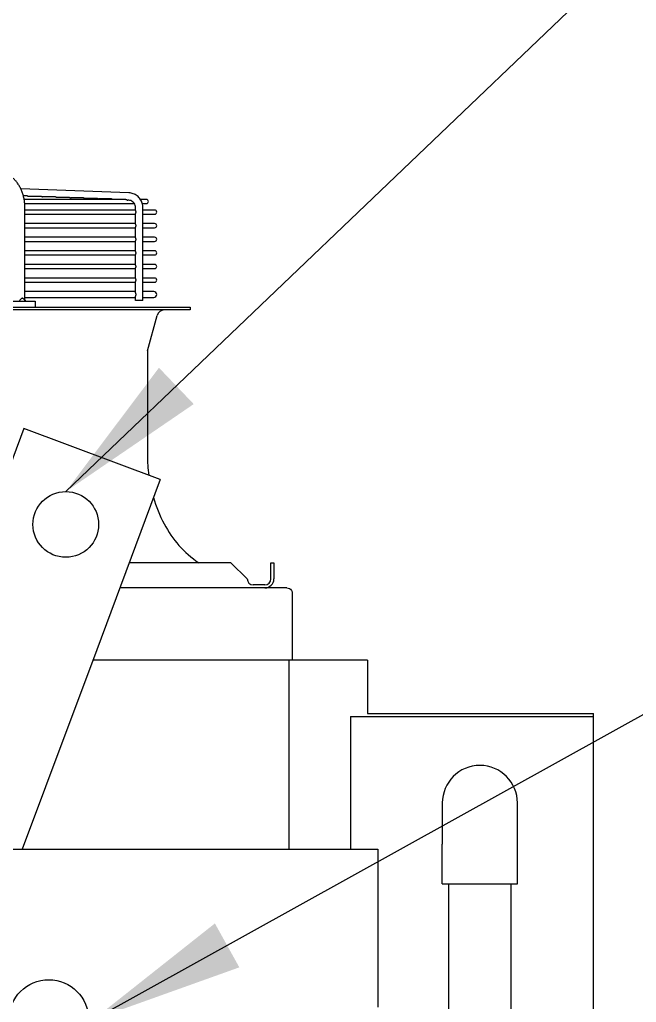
# Model space of a CAD drawing. Header units: millimetres. Extents: x 16200 to 32328, y 18593 to 29476.
# Drawn here: x 16336.46 to 16352.88, y 18965.62 to 18991.79 of the extents above; entities that cross this region are included whole.
import ezdxf

# ---------------------------------------------------------------- set-up
doc = ezdxf.new("R2010")
doc.units = ezdxf.units.MM
doc.header["$LTSCALE"] = 5
for name, color, linetype in [('COILCONN-CO2-CONTROL-COPPER', 7, 'Continuous'), ('CONDENSER-CO2-CONTROL', 7, 'Continuous'), ('RECIRCULATION-CONTROL', 3, 'Continuous'), ('UNIT', 6, 'Continuous'), ('WS-NO-CONTROL', 3, 'Continuous')]:
    doc.layers.add(name, color=color, linetype=linetype)
doc.styles.add('SUBMITTAL', font='romans.shx', dxfattribs={"width": 0.75})
doc.dimstyles.new('SUBMITTAL', dxfattribs={"dimtxt": 0.09375, "dimasz": 0.09375, "dimexe": 0.03125, "dimexo": 0.0625, "dimgap": 0.0625, "dimtad": 0, "dimdec": 4, "dimzin": 4, "dimdsep": 46, "dimlunit": 4, "dimtxsty": 'SUBMITTAL', "dimcen": 0.09375, "dimclre": 6, "dimadec": 0, "dimazin": 0, "dimtfac": 1, "dimtdec": 0, "dimtofl": 0, "dimtmove": 0, "dimatfit": 3, "dimfxl": 0, "dimfrac": 2, "dimtolj": 1, "dimtzin": 4, "dimarcsym": 0})

msp = doc.modelspace()

# ---------------------------------------------------------------- linework, layer by layer
at = {"layer": 'CONDENSER-CO2-CONTROL'}
msp.add_circle((16337.233, 18965.1592), 1.0625, dxfattribs=at)
at = {"layer": 'RECIRCULATION-CONTROL'}
for p, q in [((16347.7103, 18970.9282), (16347.7103, 18969.8282)), ((16349.7103, 18969.8282), (16349.7103, 18970.9282)), ((16347.7103, 18968.7719), (16347.7103, 18969.8282)), ((16349.7103, 18968.7719), (16349.7103, 18969.8282)), ((16347.7103, 18968.7719), (16349.7103, 18968.7719)), ((16347.8803, 18947.1784), (16347.8803, 18968.7719)), ((16349.5403, 18947.1784), (16349.5403, 18968.7719))]:
    msp.add_line(p, q, dxfattribs=at)
msp.add_arc((16348.7103, 18970.9282), 1, 0, 180, dxfattribs=at)
at = {"layer": 'UNIT'}
for p, q in [((16339.3674, 18987.1791), (16336.4922, 18987.283)), ((16336.6623, 18987.0982), (16336.5581, 18987.0982)), ((16339.2817, 18987.0037), (16336.5786, 18987.0037)), ((16337.0365, 18987.0847), (16336.7031, 18987.0847)), ((16337.4107, 18987.0712), (16337.0773, 18987.0712)), ((16337.7849, 18987.0577), (16337.4515, 18987.0577)), ((16338.1591, 18987.0442), (16337.8257, 18987.0442)), ((16338.5333, 18987.0307), (16338.1999, 18987.0307)), ((16338.9075, 18987.0172), (16338.574, 18987.0172)), ((16339.3603, 18986.9824), (16339.3381, 18986.9832)), ((16339.8318, 18987.0037), (16339.6733, 18987.0037)), ((16336.5929, 18986.8935), (16339.5101, 18986.8935)), ((16336.5975, 18984.3163), (16336.5975, 18986.7856)), ((16339.5407, 18986.7218), (16336.5975, 18986.7218)), ((16339.5407, 18986.7058), (16339.5407, 18986.7856)), ((16339.7229, 18986.8935), (16339.8318, 18986.8935)), ((16339.7375, 18984.3163), (16339.7375, 18986.7856)), ((16340.0523, 18986.7218), (16339.7375, 18986.7218)), ((16336.5975, 18986.6115), (16339.5407, 18986.6115)), ((16339.5407, 18986.3436), (16339.5407, 18986.6275)), ((16339.7375, 18986.6115), (16340.0523, 18986.6115)), ((16339.5407, 18986.3596), (16336.5975, 18986.3596)), ((16336.5975, 18986.2493), (16339.5407, 18986.2493)), ((16339.5407, 18985.9814), (16339.5407, 18986.2653)), ((16340.0523, 18986.3596), (16339.7375, 18986.3596)), ((16339.7375, 18986.2493), (16340.0523, 18986.2493)), ((16339.5407, 18985.9974), (16336.5975, 18985.9974)), ((16340.0523, 18985.9974), (16339.7375, 18985.9974)), ((16336.5975, 18985.8871), (16339.5407, 18985.8871)), ((16339.5407, 18985.6192), (16339.5407, 18985.9031)), ((16339.7375, 18985.8871), (16340.0523, 18985.8871)), ((16339.5407, 18985.6352), (16336.5975, 18985.6352)), ((16336.5975, 18985.5249), (16339.5407, 18985.5249)), ((16339.5407, 18985.257), (16339.5407, 18985.5409)), ((16340.0523, 18985.6352), (16339.7375, 18985.6352)), ((16339.7375, 18985.5249), (16340.0523, 18985.5249)), ((16339.5407, 18985.2729), (16336.5975, 18985.2729)), ((16336.5975, 18985.1627), (16339.5407, 18985.1627)), ((16339.5407, 18984.8948), (16339.5407, 18985.1787)), ((16340.0523, 18985.2729), (16339.7375, 18985.2729)), ((16339.7375, 18985.1627), (16340.0523, 18985.1627)), ((16339.5407, 18984.9107), (16336.5975, 18984.9107)), ((16340.0523, 18984.9107), (16339.7375, 18984.9107)), ((16336.5975, 18984.8005), (16339.5407, 18984.8005)), ((16339.5407, 18984.5191), (16339.5407, 18984.8165)), ((16339.7375, 18984.8005), (16340.0523, 18984.8005)), ((16339.5407, 18984.5485), (16336.5975, 18984.5485)), ((16336.5975, 18984.395), (16339.5407, 18984.395)), ((16339.5407, 18984.3163), (16339.5407, 18984.4245)), ((16340.0307, 18984.5485), (16339.7375, 18984.5485)), ((16339.7375, 18984.395), (16340.0307, 18984.395)), ((16307.261, 18984.1391), (16341.0011, 18984.1391)), ((16334.6402, 18984.2966), (16336.8673, 18984.2966)), ((16336.8673, 18984.2966), (16336.8673, 18984.1391)), ((16339.7375, 18984.3163), (16339.5407, 18984.3163)), ((16341.0011, 18984.1391), (16341.0011, 18984.0604)), ((16341.0011, 18984.0604), (16307.261, 18984.0604)), ((16339.866, 18982.9726), (16340.1171, 18983.9142)), ((16339.8594, 18982.9219), (16339.8594, 18980.1809)), ((16336.569, 18980.8988), (16334.2315, 18974.6302)), ((16340.1998, 18979.5449), (16336.569, 18980.8988)), ((16340.1998, 18979.5449), (16338.3671, 18974.6302)), ((16342.0838, 18977.3281), (16339.3732, 18977.3281)), ((16342.5169, 18976.895), (16342.0838, 18977.3281)), ((16343.1468, 18976.895), (16343.1468, 18977.3281)), ((16343.1468, 18977.3281), (16343.2255, 18977.3281)), ((16343.2255, 18977.3281), (16343.2255, 18976.895)), ((16343.5749, 18976.6588), (16339.1236, 18976.6588)), ((16342.9893, 18976.7375), (16342.6744, 18976.7375)), ((16343.7147, 18976.519), (16343.7147, 18974.7296)), ((16345.7148, 18974.7296), (16338.4042, 18974.7296)), ((16343.6366, 18969.7006), (16343.6366, 18974.7296)), ((16345.7148, 18974.7296), (16345.7148, 18973.3122)), ((16338.3671, 18974.6302), (16337.7664, 18973.0192)), ((16345.2644, 18973.2291), (16345.2644, 18969.7007)), ((16345.2644, 18973.2291), (16351.7332, 18973.2291)), ((16345.7148, 18973.3122), (16351.7332, 18973.3122)), ((16351.7332, 18898.9392), (16351.7332, 18973.3122)), ((16337.7664, 18973.0192), (16336.5289, 18969.7005)), ((16335.8023, 18969.7005), (16345.9923, 18969.7007)), ((16345.9923, 18969.7007), (16345.9924, 18965.491))]:
    msp.add_line(p, q, dxfattribs=at)
msp.add_circle((16337.6856, 18978.3479), 0.875, dxfattribs=at)
for centre, radius, start, end in [((16339.8318, 18986.9486), 0.0551, 270, 90), ((16340.0523, 18986.6666), 0.0551, 270, 90), ((16340.0523, 18986.3044), 0.0551, 270, 90), ((16340.0523, 18985.9422), 0.0551, 270, 90), ((16340.0523, 18985.58), 0.0551, 270, 90), ((16340.0523, 18985.2178), 0.0551, 270, 90), ((16340.0523, 18984.8556), 0.0551, 270, 90), ((16340.0307, 18984.4718), 0.0768, 270, 90), ((16340.3073, 18983.8635), 0.1969, 90, 165.06858), ((16340.0562, 18982.9219), 0.1969, 165.06858, 180), ((16343.7964, 18980.1809), 3.937, 180, 187.61931), ((16343.7964, 18980.1809), 3.937, 196.4656, 207.50184), ((16342.8186, 18979.6719), 2.8346, 207.50184, 235.77552), ((16342.6744, 18976.895), 0.1575, 180, 270), ((16342.9893, 18976.895), 0.1575, 270, 0), ((16342.9893, 18976.895), 0.2362, 270, 0)]:
    msp.add_arc(centre, radius, start, end, dxfattribs=at)
for points, knots in [([(16336.5975, 18986.7856), (16336.5975, 18986.8212), (16336.5959, 18986.8571), (16336.593, 18986.8925), (16336.59, 18986.9279), (16336.5856, 18986.9629), (16336.5797, 18986.9976), (16336.5738, 18987.0322), (16336.5664, 18987.0666), (16336.5576, 18987.1001), (16336.5489, 18987.1335), (16336.5388, 18987.166), (16336.5273, 18987.1978), (16336.5158, 18987.2295), (16336.5029, 18987.2605), (16336.4888, 18987.2901), (16336.4748, 18987.3198), (16336.4596, 18987.348), (16336.4432, 18987.3751), (16336.4267, 18987.4022), (16336.4091, 18987.428), (16336.3905, 18987.4522), (16336.372, 18987.4763), (16336.3525, 18987.4988), (16336.3321, 18987.5196), (16336.3116, 18987.5405), (16336.2902, 18987.5598), (16336.2681, 18987.5771), (16336.2461, 18987.5944), (16336.2235, 18987.6098), (16336.2001, 18987.6234), (16336.1768, 18987.6369), (16336.1527, 18987.6485), (16336.1284, 18987.6581), (16336.1042, 18987.6676), (16336.0796, 18987.6751), (16336.0547, 18987.6805), (16336.0298, 18987.686), (16336.0044, 18987.6894), (16335.9793, 18987.6906)], [0, 0, 0, 0, 0.076921, 0.076921, 0.076921, 0.1538421, 0.1538421, 0.1538421, 0.2307631, 0.2307631, 0.2307631, 0.3076842, 0.3076842, 0.3076842, 0.3846052, 0.3846052, 0.3846052, 0.4615263, 0.4615263, 0.4615263, 0.5384473, 0.5384473, 0.5384473, 0.6153684, 0.6153684, 0.6153684, 0.6922894, 0.6922894, 0.6922894, 0.7692105, 0.7692105, 0.7692105, 0.8461315, 0.8461315, 0.8461315, 0.9230526, 0.9230526, 0.9230526, 1, 1, 1, 1]), ([(16336.6623, 18987.0982), (16336.6625, 18987.0982), (16336.6626, 18987.0982), (16336.6627, 18987.0982), (16336.6637, 18987.0982), (16336.6647, 18987.0981), (16336.6656, 18987.0981), (16336.6666, 18987.098), (16336.6676, 18987.0979), (16336.6686, 18987.0978), (16336.6696, 18987.0977), (16336.6706, 18987.0975), (16336.6716, 18987.0974), (16336.6726, 18987.0972), (16336.6736, 18987.097), (16336.6746, 18987.0968), (16336.6756, 18987.0966), (16336.6766, 18987.0963), (16336.6776, 18987.096), (16336.6786, 18987.0958), (16336.6796, 18987.0955), (16336.6806, 18987.0952), (16336.6816, 18987.0948), (16336.6826, 18987.0945), (16336.6836, 18987.0941), (16336.6846, 18987.0938), (16336.6856, 18987.0934), (16336.6866, 18987.093), (16336.6876, 18987.0926), (16336.6886, 18987.0922), (16336.6896, 18987.0917), (16336.6906, 18987.0913), (16336.6915, 18987.0908), (16336.6925, 18987.0904), (16336.6935, 18987.0899), (16336.6945, 18987.0894), (16336.6954, 18987.0889), (16336.6964, 18987.0884), (16336.6973, 18987.0879), (16336.6983, 18987.0874), (16336.6992, 18987.0869), (16336.7001, 18987.0864), (16336.701, 18987.0859), (16336.7017, 18987.0855), (16336.7024, 18987.0851), (16336.7031, 18987.0847)], [0.48439597, 0.48439597, 0.48439597, 0.48439597, 0.48780488, 0.48780488, 0.48780488, 0.51219512, 0.51219512, 0.51219512, 0.53658537, 0.53658537, 0.53658537, 0.56097561, 0.56097561, 0.56097561, 0.58536585, 0.58536585, 0.58536585, 0.6097561, 0.6097561, 0.6097561, 0.63414634, 0.63414634, 0.63414634, 0.65853659, 0.65853659, 0.65853659, 0.68292683, 0.68292683, 0.68292683, 0.70731707, 0.70731707, 0.70731707, 0.73170732, 0.73170732, 0.73170732, 0.75609756, 0.75609756, 0.75609756, 0.7804878, 0.7804878, 0.7804878, 0.80487805, 0.80487805, 0.80487805, 0.82380204, 0.82380204, 0.82380204, 0.82380204]), ([(16337.0365, 18987.0847), (16337.0367, 18987.0847), (16337.0368, 18987.0847), (16337.0369, 18987.0847), (16337.0379, 18987.0847), (16337.0389, 18987.0846), (16337.0398, 18987.0846), (16337.0408, 18987.0845), (16337.0418, 18987.0844), (16337.0428, 18987.0843), (16337.0438, 18987.0842), (16337.0448, 18987.084), (16337.0458, 18987.0839), (16337.0468, 18987.0837), (16337.0478, 18987.0835), (16337.0488, 18987.0833), (16337.0498, 18987.0831), (16337.0508, 18987.0828), (16337.0518, 18987.0825), (16337.0528, 18987.0823), (16337.0538, 18987.082), (16337.0548, 18987.0817), (16337.0558, 18987.0813), (16337.0568, 18987.081), (16337.0578, 18987.0806), (16337.0588, 18987.0803), (16337.0598, 18987.0799), (16337.0608, 18987.0795), (16337.0618, 18987.0791), (16337.0628, 18987.0787), (16337.0638, 18987.0782), (16337.0648, 18987.0778), (16337.0658, 18987.0773), (16337.0667, 18987.0768), (16337.0677, 18987.0764), (16337.0687, 18987.0759), (16337.0696, 18987.0754), (16337.0706, 18987.0749), (16337.0715, 18987.0744), (16337.0725, 18987.0739), (16337.0734, 18987.0734), (16337.0743, 18987.0729), (16337.0752, 18987.0724), (16337.0759, 18987.072), (16337.0766, 18987.0716), (16337.0773, 18987.0712)], [0.48440995, 0.48440995, 0.48440995, 0.48440995, 0.48780488, 0.48780488, 0.48780488, 0.51219512, 0.51219512, 0.51219512, 0.53658537, 0.53658537, 0.53658537, 0.56097561, 0.56097561, 0.56097561, 0.58536585, 0.58536585, 0.58536585, 0.6097561, 0.6097561, 0.6097561, 0.63414634, 0.63414634, 0.63414634, 0.65853659, 0.65853659, 0.65853659, 0.68292683, 0.68292683, 0.68292683, 0.70731707, 0.70731707, 0.70731707, 0.73170732, 0.73170732, 0.73170732, 0.75609756, 0.75609756, 0.75609756, 0.7804878, 0.7804878, 0.7804878, 0.80487805, 0.80487805, 0.80487805, 0.82345363, 0.82345363, 0.82345363, 0.82345363]), ([(16337.4107, 18987.0712), (16337.4109, 18987.0712), (16337.411, 18987.0712), (16337.4111, 18987.0712), (16337.4121, 18987.0712), (16337.413, 18987.0711), (16337.414, 18987.0711), (16337.415, 18987.071), (16337.416, 18987.0709), (16337.417, 18987.0708), (16337.418, 18987.0707), (16337.419, 18987.0706), (16337.42, 18987.0704), (16337.421, 18987.0702), (16337.422, 18987.07), (16337.423, 18987.0698), (16337.424, 18987.0696), (16337.425, 18987.0693), (16337.426, 18987.069), (16337.427, 18987.0688), (16337.428, 18987.0685), (16337.429, 18987.0682), (16337.43, 18987.0678), (16337.431, 18987.0675), (16337.432, 18987.0671), (16337.433, 18987.0668), (16337.434, 18987.0664), (16337.435, 18987.066), (16337.436, 18987.0656), (16337.437, 18987.0652), (16337.438, 18987.0647), (16337.439, 18987.0643), (16337.44, 18987.0638), (16337.4409, 18987.0633), (16337.4419, 18987.0629), (16337.4429, 18987.0624), (16337.4438, 18987.0619), (16337.4448, 18987.0614), (16337.4457, 18987.0609), (16337.4467, 18987.0604), (16337.4476, 18987.0599), (16337.4486, 18987.0594), (16337.4495, 18987.0588), (16337.4501, 18987.0585), (16337.4508, 18987.0581), (16337.4515, 18987.0577)], [0.48442393, 0.48442393, 0.48442393, 0.48442393, 0.48780488, 0.48780488, 0.48780488, 0.51219512, 0.51219512, 0.51219512, 0.53658537, 0.53658537, 0.53658537, 0.56097561, 0.56097561, 0.56097561, 0.58536585, 0.58536585, 0.58536585, 0.6097561, 0.6097561, 0.6097561, 0.63414634, 0.63414634, 0.63414634, 0.65853659, 0.65853659, 0.65853659, 0.68292683, 0.68292683, 0.68292683, 0.70731707, 0.70731707, 0.70731707, 0.73170732, 0.73170732, 0.73170732, 0.75609756, 0.75609756, 0.75609756, 0.7804878, 0.7804878, 0.7804878, 0.80487805, 0.80487805, 0.80487805, 0.82310602, 0.82310602, 0.82310602, 0.82310602]), ([(16337.7849, 18987.0577), (16337.785, 18987.0577), (16337.7852, 18987.0577), (16337.7853, 18987.0577), (16337.7863, 18987.0577), (16337.7872, 18987.0576), (16337.7882, 18987.0576), (16337.7892, 18987.0575), (16337.7902, 18987.0574), (16337.7912, 18987.0573), (16337.7922, 18987.0572), (16337.7932, 18987.0571), (16337.7942, 18987.0569), (16337.7952, 18987.0567), (16337.7962, 18987.0565), (16337.7972, 18987.0563), (16337.7982, 18987.0561), (16337.7992, 18987.0558), (16337.8002, 18987.0556), (16337.8012, 18987.0553), (16337.8022, 18987.055), (16337.8032, 18987.0547), (16337.8042, 18987.0543), (16337.8052, 18987.054), (16337.8062, 18987.0536), (16337.8072, 18987.0533), (16337.8082, 18987.0529), (16337.8092, 18987.0525), (16337.8102, 18987.0521), (16337.8112, 18987.0516), (16337.8122, 18987.0512), (16337.8132, 18987.0508), (16337.8142, 18987.0503), (16337.8152, 18987.0498), (16337.8161, 18987.0494), (16337.8171, 18987.0489), (16337.8181, 18987.0484), (16337.819, 18987.0479), (16337.82, 18987.0474), (16337.8209, 18987.0469), (16337.8218, 18987.0464), (16337.8228, 18987.0458), (16337.8237, 18987.0453), (16337.8244, 18987.0449), (16337.825, 18987.0446), (16337.8257, 18987.0442)], [0.48443789, 0.48443789, 0.48443789, 0.48443789, 0.48780488, 0.48780488, 0.48780488, 0.51219512, 0.51219512, 0.51219512, 0.53658537, 0.53658537, 0.53658537, 0.56097561, 0.56097561, 0.56097561, 0.58536585, 0.58536585, 0.58536585, 0.6097561, 0.6097561, 0.6097561, 0.63414634, 0.63414634, 0.63414634, 0.65853659, 0.65853659, 0.65853659, 0.68292683, 0.68292683, 0.68292683, 0.70731707, 0.70731707, 0.70731707, 0.73170732, 0.73170732, 0.73170732, 0.75609756, 0.75609756, 0.75609756, 0.7804878, 0.7804878, 0.7804878, 0.80487805, 0.80487805, 0.80487805, 0.82275922, 0.82275922, 0.82275922, 0.82275922]), ([(16338.1591, 18987.0442), (16338.1592, 18987.0442), (16338.1594, 18987.0442), (16338.1595, 18987.0442), (16338.1605, 18987.0442), (16338.1614, 18987.0442), (16338.1624, 18987.0441), (16338.1634, 18987.044), (16338.1644, 18987.0439), (16338.1654, 18987.0438), (16338.1664, 18987.0437), (16338.1674, 18987.0436), (16338.1684, 18987.0434), (16338.1694, 18987.0432), (16338.1704, 18987.043), (16338.1714, 18987.0428), (16338.1724, 18987.0426), (16338.1734, 18987.0423), (16338.1744, 18987.0421), (16338.1754, 18987.0418), (16338.1764, 18987.0415), (16338.1774, 18987.0412), (16338.1784, 18987.0408), (16338.1794, 18987.0405), (16338.1805, 18987.0401), (16338.1815, 18987.0398), (16338.1825, 18987.0394), (16338.1834, 18987.039), (16338.1844, 18987.0386), (16338.1854, 18987.0381), (16338.1864, 18987.0377), (16338.1874, 18987.0373), (16338.1884, 18987.0368), (16338.1894, 18987.0363), (16338.1903, 18987.0359), (16338.1913, 18987.0354), (16338.1923, 18987.0349), (16338.1932, 18987.0344), (16338.1942, 18987.0339), (16338.1951, 18987.0334), (16338.1961, 18987.0328), (16338.197, 18987.0323), (16338.1979, 18987.0318), (16338.1986, 18987.0314), (16338.1992, 18987.0311), (16338.1999, 18987.0307)], [0.48445184, 0.48445184, 0.48445184, 0.48445184, 0.48780488, 0.48780488, 0.48780488, 0.51219512, 0.51219512, 0.51219512, 0.53658537, 0.53658537, 0.53658537, 0.56097561, 0.56097561, 0.56097561, 0.58536585, 0.58536585, 0.58536585, 0.6097561, 0.6097561, 0.6097561, 0.63414634, 0.63414634, 0.63414634, 0.65853659, 0.65853659, 0.65853659, 0.68292683, 0.68292683, 0.68292683, 0.70731707, 0.70731707, 0.70731707, 0.73170732, 0.73170732, 0.73170732, 0.75609756, 0.75609756, 0.75609756, 0.7804878, 0.7804878, 0.7804878, 0.80487805, 0.80487805, 0.80487805, 0.82241329, 0.82241329, 0.82241329, 0.82241329]), ([(16338.5333, 18987.0307), (16338.5334, 18987.0307), (16338.5336, 18987.0307), (16338.5337, 18987.0307), (16338.5347, 18987.0307), (16338.5356, 18987.0307), (16338.5366, 18987.0306), (16338.5376, 18987.0305), (16338.5386, 18987.0304), (16338.5396, 18987.0303), (16338.5406, 18987.0302), (16338.5416, 18987.0301), (16338.5426, 18987.0299), (16338.5436, 18987.0297), (16338.5446, 18987.0295), (16338.5456, 18987.0293), (16338.5466, 18987.0291), (16338.5476, 18987.0288), (16338.5486, 18987.0286), (16338.5496, 18987.0283), (16338.5506, 18987.028), (16338.5516, 18987.0277), (16338.5526, 18987.0273), (16338.5537, 18987.027), (16338.5547, 18987.0266), (16338.5557, 18987.0263), (16338.5567, 18987.0259), (16338.5577, 18987.0255), (16338.5587, 18987.0251), (16338.5597, 18987.0246), (16338.5606, 18987.0242), (16338.5616, 18987.0237), (16338.5626, 18987.0233), (16338.5636, 18987.0228), (16338.5646, 18987.0223), (16338.5655, 18987.0219), (16338.5665, 18987.0214), (16338.5674, 18987.0209), (16338.5684, 18987.0204), (16338.5693, 18987.0198), (16338.5703, 18987.0193), (16338.5712, 18987.0188), (16338.5721, 18987.0183), (16338.5728, 18987.0179), (16338.5734, 18987.0176), (16338.574, 18987.0172)], [0.48446578, 0.48446578, 0.48446578, 0.48446578, 0.48780488, 0.48780488, 0.48780488, 0.51219512, 0.51219512, 0.51219512, 0.53658537, 0.53658537, 0.53658537, 0.56097561, 0.56097561, 0.56097561, 0.58536585, 0.58536585, 0.58536585, 0.6097561, 0.6097561, 0.6097561, 0.63414634, 0.63414634, 0.63414634, 0.65853659, 0.65853659, 0.65853659, 0.68292683, 0.68292683, 0.68292683, 0.70731707, 0.70731707, 0.70731707, 0.73170732, 0.73170732, 0.73170732, 0.75609756, 0.75609756, 0.75609756, 0.7804878, 0.7804878, 0.7804878, 0.80487805, 0.80487805, 0.80487805, 0.82206823, 0.82206823, 0.82206823, 0.82206823]), ([(16338.9075, 18987.0172), (16338.9076, 18987.0172), (16338.9078, 18987.0172), (16338.9079, 18987.0172), (16338.9088, 18987.0172), (16338.9098, 18987.0172), (16338.9108, 18987.0171), (16338.9118, 18987.017), (16338.9128, 18987.0169), (16338.9138, 18987.0168), (16338.9148, 18987.0167), (16338.9158, 18987.0166), (16338.9168, 18987.0164), (16338.9178, 18987.0162), (16338.9188, 18987.016), (16338.9198, 18987.0158), (16338.9208, 18987.0156), (16338.9218, 18987.0153), (16338.9228, 18987.0151), (16338.9238, 18987.0148), (16338.9248, 18987.0145), (16338.9258, 18987.0142), (16338.9269, 18987.0138), (16338.9279, 18987.0135), (16338.9289, 18987.0131), (16338.9299, 18987.0128), (16338.9309, 18987.0124), (16338.9319, 18987.012), (16338.9329, 18987.0116), (16338.9339, 18987.0111), (16338.9348, 18987.0107), (16338.9358, 18987.0102), (16338.9368, 18987.0098), (16338.9378, 18987.0093), (16338.9388, 18987.0088), (16338.9397, 18987.0083), (16338.9407, 18987.0078), (16338.9417, 18987.0073), (16338.9426, 18987.0068), (16338.9435, 18987.0063), (16338.9445, 18987.0058), (16338.9454, 18987.0053), (16338.9463, 18987.0048), (16338.947, 18987.0044), (16338.9476, 18987.0041), (16338.9482, 18987.0037)], [0.48447969, 0.48447969, 0.48447969, 0.48447969, 0.48780488, 0.48780488, 0.48780488, 0.51219512, 0.51219512, 0.51219512, 0.53658537, 0.53658537, 0.53658537, 0.56097561, 0.56097561, 0.56097561, 0.58536585, 0.58536585, 0.58536585, 0.6097561, 0.6097561, 0.6097561, 0.63414634, 0.63414634, 0.63414634, 0.65853659, 0.65853659, 0.65853659, 0.68292683, 0.68292683, 0.68292683, 0.70731707, 0.70731707, 0.70731707, 0.73170732, 0.73170732, 0.73170732, 0.75609756, 0.75609756, 0.75609756, 0.7804878, 0.7804878, 0.7804878, 0.80487805, 0.80487805, 0.80487805, 0.82172407, 0.82172407, 0.82172407, 0.82172407]), ([(16339.2817, 18987.0037), (16339.2818, 18987.0037), (16339.2819, 18987.0037), (16339.2821, 18987.0037), (16339.283, 18987.0037), (16339.284, 18987.0037), (16339.285, 18987.0036), (16339.286, 18987.0035), (16339.287, 18987.0034), (16339.288, 18987.0033), (16339.289, 18987.0032), (16339.29, 18987.0031), (16339.291, 18987.0029), (16339.292, 18987.0027), (16339.293, 18987.0025), (16339.294, 18987.0023), (16339.295, 18987.0021), (16339.296, 18987.0018), (16339.297, 18987.0016), (16339.298, 18987.0013), (16339.299, 18987.001), (16339.3, 18987.0007), (16339.3011, 18987.0003), (16339.3021, 18987), (16339.3031, 18986.9996), (16339.3041, 18986.9993), (16339.3051, 18986.9989), (16339.3061, 18986.9985), (16339.3071, 18986.9981), (16339.3081, 18986.9976), (16339.3091, 18986.9972), (16339.31, 18986.9967), (16339.311, 18986.9963), (16339.312, 18986.9958), (16339.313, 18986.9953), (16339.314, 18986.9948), (16339.3149, 18986.9943), (16339.3159, 18986.9938), (16339.3168, 18986.9933), (16339.3178, 18986.9928), (16339.3187, 18986.9923), (16339.3196, 18986.9918), (16339.3206, 18986.9913), (16339.3215, 18986.9907), (16339.3224, 18986.9902), (16339.3233, 18986.9897), (16339.3242, 18986.9892), (16339.325, 18986.9887), (16339.3259, 18986.9882), (16339.3267, 18986.9877), (16339.3276, 18986.9873), (16339.3284, 18986.9868), (16339.3292, 18986.9864), (16339.33, 18986.986), (16339.3307, 18986.9856), (16339.3315, 18986.9852), (16339.3322, 18986.9849), (16339.3329, 18986.9846), (16339.3336, 18986.9843), (16339.3343, 18986.984), (16339.3349, 18986.9838), (16339.3356, 18986.9836), (16339.3362, 18986.9834), (16339.3367, 18986.9833), (16339.337, 18986.9833), (16339.3373, 18986.9832), (16339.3376, 18986.9832), (16339.3377, 18986.9832), (16339.3379, 18986.9832), (16339.3381, 18986.9832)], [0.48449418, 0.48449418, 0.48449418, 0.48449418, 0.48780488, 0.48780488, 0.48780488, 0.51219512, 0.51219512, 0.51219512, 0.53658537, 0.53658537, 0.53658537, 0.56097561, 0.56097561, 0.56097561, 0.58536585, 0.58536585, 0.58536585, 0.6097561, 0.6097561, 0.6097561, 0.63414634, 0.63414634, 0.63414634, 0.65853659, 0.65853659, 0.65853659, 0.68292683, 0.68292683, 0.68292683, 0.70731707, 0.70731707, 0.70731707, 0.73170732, 0.73170732, 0.73170732, 0.75609756, 0.75609756, 0.75609756, 0.7804878, 0.7804878, 0.7804878, 0.80487805, 0.80487805, 0.80487805, 0.82926829, 0.82926829, 0.82926829, 0.85365854, 0.85365854, 0.85365854, 0.87804878, 0.87804878, 0.87804878, 0.90243902, 0.90243902, 0.90243902, 0.92682927, 0.92682927, 0.92682927, 0.95121951, 0.95121951, 0.95121951, 0.97560976, 0.97560976, 0.97560976, 0.98780488, 0.98780488, 0.98780488, 0.99598671, 0.99598671, 0.99598671, 0.99598671]), ([(16339.5407, 18986.7856), (16339.5407, 18986.8061), (16339.5376, 18986.8266), (16339.5257, 18986.8655), (16339.5168, 18986.8839), (16339.4944, 18986.9169), (16339.4808, 18986.9314), (16339.4502, 18986.9554), (16339.4333, 18986.9649), (16339.3977, 18986.978), (16339.379, 18986.9817), (16339.3603, 18986.9824)], [1.5707963, 1.5707963, 1.5707963, 1.5707963, 1.8779743, 1.8779743, 2.1851522, 2.1851522, 2.4923302, 2.4923302, 2.7995081, 2.7995081, 3.1066861, 3.1066861, 3.1066861, 3.1066861]), ([(16339.7375, 18986.7856), (16339.7375, 18986.8256), (16339.7316, 18986.8656), (16339.7082, 18986.9419), (16339.6907, 18986.9783), (16339.6458, 18987.0442), (16339.6184, 18987.0737), (16339.5559, 18987.1228), (16339.5208, 18987.1424), (16339.4464, 18987.1699), (16339.407, 18987.1777), (16339.3674, 18987.1791)], [1.5707963, 1.5707963, 1.5707963, 1.5707963, 1.8779743, 1.8779743, 2.1851522, 2.1851522, 2.4923302, 2.4923302, 2.7995081, 2.7995081, 3.1066861, 3.1066861, 3.1066861, 3.1066861]), ([(16339.5407, 18986.7058), (16339.5407, 18986.7057), (16339.5407, 18986.7053), (16339.5408, 18986.7043), (16339.5411, 18986.7027), (16339.5416, 18986.7009), (16339.5422, 18986.6989), (16339.5428, 18986.6968), (16339.5435, 18986.6945), (16339.5441, 18986.6921), (16339.5448, 18986.6895), (16339.5454, 18986.6869), (16339.546, 18986.6842), (16339.5465, 18986.6814), (16339.5469, 18986.6785), (16339.5473, 18986.6756), (16339.5475, 18986.6726), (16339.5477, 18986.6697), (16339.5477, 18986.6677), (16339.5477, 18986.6666)], [0.23243635, 0.23243635, 0.23243635, 0.23243635, 0.23809524, 0.28571429, 0.33333333, 0.38095238, 0.42857143, 0.47619048, 0.52380952, 0.57142857, 0.61904762, 0.66666667, 0.71428571, 0.76190476, 0.80952381, 0.85714286, 0.9047619, 0.95238095, 1, 1, 1, 1]), ([(16339.5477, 18986.6666), (16339.5477, 18986.6656), (16339.5477, 18986.6636), (16339.5475, 18986.6607), (16339.5473, 18986.6577), (16339.5469, 18986.6548), (16339.5465, 18986.6519), (16339.546, 18986.6491), (16339.5454, 18986.6464), (16339.5448, 18986.6438), (16339.5441, 18986.6412), (16339.5435, 18986.6388), (16339.5428, 18986.6365), (16339.5422, 18986.6344), (16339.5416, 18986.6324), (16339.5411, 18986.6306), (16339.5408, 18986.629), (16339.5407, 18986.628), (16339.5407, 18986.6276), (16339.5407, 18986.6275)], [0, 0, 0, 0, 0.04761905, 0.0952381, 0.14285714, 0.19047619, 0.23809524, 0.28571429, 0.33333333, 0.38095238, 0.42857143, 0.47619048, 0.52380952, 0.57142857, 0.61904762, 0.66666667, 0.71428571, 0.76190476, 0.76755485, 0.76755485, 0.76755485, 0.76755485]), ([(16339.5407, 18986.3436), (16339.5407, 18986.3435), (16339.5407, 18986.3431), (16339.5408, 18986.3421), (16339.5411, 18986.3405), (16339.5416, 18986.3387), (16339.5422, 18986.3367), (16339.5428, 18986.3346), (16339.5435, 18986.3323), (16339.5441, 18986.3299), (16339.5448, 18986.3273), (16339.5454, 18986.3247), (16339.546, 18986.322), (16339.5465, 18986.3192), (16339.5469, 18986.3163), (16339.5473, 18986.3134), (16339.5475, 18986.3104), (16339.5477, 18986.3074), (16339.5477, 18986.3054), (16339.5477, 18986.3044)], [0.23243635, 0.23243635, 0.23243635, 0.23243635, 0.23809524, 0.28571429, 0.33333333, 0.38095238, 0.42857143, 0.47619048, 0.52380952, 0.57142857, 0.61904762, 0.66666667, 0.71428571, 0.76190476, 0.80952381, 0.85714286, 0.9047619, 0.95238095, 1, 1, 1, 1]), ([(16339.5477, 18986.3044), (16339.5477, 18986.3034), (16339.5477, 18986.3014), (16339.5475, 18986.2985), (16339.5473, 18986.2955), (16339.5469, 18986.2926), (16339.5465, 18986.2897), (16339.546, 18986.2869), (16339.5454, 18986.2842), (16339.5448, 18986.2816), (16339.5441, 18986.279), (16339.5435, 18986.2766), (16339.5428, 18986.2743), (16339.5422, 18986.2722), (16339.5416, 18986.2702), (16339.5411, 18986.2684), (16339.5408, 18986.2668), (16339.5407, 18986.2658), (16339.5407, 18986.2654), (16339.5407, 18986.2653)], [0, 0, 0, 0, 0.04761905, 0.0952381, 0.14285714, 0.19047619, 0.23809524, 0.28571429, 0.33333333, 0.38095238, 0.42857143, 0.47619048, 0.52380952, 0.57142857, 0.61904762, 0.66666667, 0.71428571, 0.76190476, 0.76755485, 0.76755485, 0.76755485, 0.76755485]), ([(16339.5407, 18985.9814), (16339.5407, 18985.9813), (16339.5407, 18985.9809), (16339.5408, 18985.9799), (16339.5411, 18985.9783), (16339.5416, 18985.9765), (16339.5422, 18985.9745), (16339.5428, 18985.9724), (16339.5435, 18985.9701), (16339.5441, 18985.9677), (16339.5448, 18985.9651), (16339.5454, 18985.9625), (16339.546, 18985.9598), (16339.5465, 18985.957), (16339.5469, 18985.9541), (16339.5473, 18985.9512), (16339.5475, 18985.9482), (16339.5477, 18985.9452), (16339.5477, 18985.9432), (16339.5477, 18985.9422)], [0.23243635, 0.23243635, 0.23243635, 0.23243635, 0.23809524, 0.28571429, 0.33333333, 0.38095238, 0.42857143, 0.47619048, 0.52380952, 0.57142857, 0.61904762, 0.66666667, 0.71428571, 0.76190476, 0.80952381, 0.85714286, 0.9047619, 0.95238095, 1, 1, 1, 1]), ([(16339.5477, 18985.9422), (16339.5477, 18985.9412), (16339.5477, 18985.9392), (16339.5475, 18985.9362), (16339.5473, 18985.9333), (16339.5469, 18985.9304), (16339.5465, 18985.9275), (16339.546, 18985.9247), (16339.5454, 18985.922), (16339.5448, 18985.9193), (16339.5441, 18985.9168), (16339.5435, 18985.9144), (16339.5428, 18985.9121), (16339.5422, 18985.91), (16339.5416, 18985.908), (16339.5411, 18985.9062), (16339.5408, 18985.9046), (16339.5407, 18985.9036), (16339.5407, 18985.9031), (16339.5407, 18985.9031)], [0, 0, 0, 0, 0.04761905, 0.0952381, 0.14285714, 0.19047619, 0.23809524, 0.28571429, 0.33333333, 0.38095238, 0.42857143, 0.47619048, 0.52380952, 0.57142857, 0.61904762, 0.66666667, 0.71428571, 0.76190476, 0.76755485, 0.76755485, 0.76755485, 0.76755485]), ([(16339.5407, 18985.6192), (16339.5407, 18985.6191), (16339.5407, 18985.6187), (16339.5408, 18985.6177), (16339.5411, 18985.6161), (16339.5416, 18985.6143), (16339.5422, 18985.6123), (16339.5428, 18985.6102), (16339.5435, 18985.6079), (16339.5441, 18985.6055), (16339.5448, 18985.6029), (16339.5454, 18985.6003), (16339.546, 18985.5976), (16339.5465, 18985.5948), (16339.5469, 18985.5919), (16339.5473, 18985.589), (16339.5475, 18985.586), (16339.5477, 18985.583), (16339.5477, 18985.581), (16339.5477, 18985.58)], [0.23243635, 0.23243635, 0.23243635, 0.23243635, 0.23809524, 0.28571429, 0.33333333, 0.38095238, 0.42857143, 0.47619048, 0.52380952, 0.57142857, 0.61904762, 0.66666667, 0.71428571, 0.76190476, 0.80952381, 0.85714286, 0.9047619, 0.95238095, 1, 1, 1, 1]), ([(16339.5477, 18985.58), (16339.5477, 18985.579), (16339.5477, 18985.577), (16339.5475, 18985.574), (16339.5473, 18985.5711), (16339.5469, 18985.5682), (16339.5465, 18985.5653), (16339.546, 18985.5625), (16339.5454, 18985.5598), (16339.5448, 18985.5571), (16339.5441, 18985.5546), (16339.5435, 18985.5522), (16339.5428, 18985.5499), (16339.5422, 18985.5478), (16339.5416, 18985.5458), (16339.5411, 18985.544), (16339.5408, 18985.5424), (16339.5407, 18985.5414), (16339.5407, 18985.5409), (16339.5407, 18985.5409)], [0, 0, 0, 0, 0.04761905, 0.0952381, 0.14285714, 0.19047619, 0.23809524, 0.28571429, 0.33333333, 0.38095238, 0.42857143, 0.47619048, 0.52380952, 0.57142857, 0.61904762, 0.66666667, 0.71428571, 0.76190476, 0.76755485, 0.76755485, 0.76755485, 0.76755485]), ([(16339.5407, 18985.257), (16339.5407, 18985.2569), (16339.5407, 18985.2565), (16339.5408, 18985.2555), (16339.5411, 18985.2539), (16339.5416, 18985.2521), (16339.5422, 18985.2501), (16339.5428, 18985.2479), (16339.5435, 18985.2457), (16339.5441, 18985.2433), (16339.5448, 18985.2407), (16339.5454, 18985.2381), (16339.546, 18985.2354), (16339.5465, 18985.2326), (16339.5469, 18985.2297), (16339.5473, 18985.2268), (16339.5475, 18985.2238), (16339.5477, 18985.2208), (16339.5477, 18985.2188), (16339.5477, 18985.2178)], [0.23243635, 0.23243635, 0.23243635, 0.23243635, 0.23809524, 0.28571429, 0.33333333, 0.38095238, 0.42857143, 0.47619048, 0.52380952, 0.57142857, 0.61904762, 0.66666667, 0.71428571, 0.76190476, 0.80952381, 0.85714286, 0.9047619, 0.95238095, 1, 1, 1, 1]), ([(16339.5477, 18985.2178), (16339.5477, 18985.2168), (16339.5477, 18985.2148), (16339.5475, 18985.2118), (16339.5473, 18985.2089), (16339.5469, 18985.206), (16339.5465, 18985.2031), (16339.546, 18985.2003), (16339.5454, 18985.1976), (16339.5448, 18985.1949), (16339.5441, 18985.1924), (16339.5435, 18985.19), (16339.5428, 18985.1877), (16339.5422, 18985.1856), (16339.5416, 18985.1836), (16339.5411, 18985.1818), (16339.5408, 18985.1802), (16339.5407, 18985.1792), (16339.5407, 18985.1787), (16339.5407, 18985.1787)], [0, 0, 0, 0, 0.04761905, 0.0952381, 0.14285714, 0.19047619, 0.23809524, 0.28571429, 0.33333333, 0.38095238, 0.42857143, 0.47619048, 0.52380952, 0.57142857, 0.61904762, 0.66666667, 0.71428571, 0.76190476, 0.76755485, 0.76755485, 0.76755485, 0.76755485]), ([(16339.5407, 18984.8948), (16339.5407, 18984.8947), (16339.5407, 18984.8942), (16339.5408, 18984.8933), (16339.5411, 18984.8917), (16339.5416, 18984.8899), (16339.5422, 18984.8879), (16339.5428, 18984.8857), (16339.5435, 18984.8835), (16339.5441, 18984.881), (16339.5448, 18984.8785), (16339.5454, 18984.8759), (16339.546, 18984.8732), (16339.5465, 18984.8704), (16339.5469, 18984.8675), (16339.5473, 18984.8646), (16339.5475, 18984.8616), (16339.5477, 18984.8586), (16339.5477, 18984.8566), (16339.5477, 18984.8556)], [0.23243635, 0.23243635, 0.23243635, 0.23243635, 0.23809524, 0.28571429, 0.33333333, 0.38095238, 0.42857143, 0.47619048, 0.52380952, 0.57142857, 0.61904762, 0.66666667, 0.71428571, 0.76190476, 0.80952381, 0.85714286, 0.9047619, 0.95238095, 1, 1, 1, 1]), ([(16339.5477, 18984.8556), (16339.5477, 18984.8546), (16339.5477, 18984.8526), (16339.5475, 18984.8496), (16339.5473, 18984.8467), (16339.5469, 18984.8438), (16339.5465, 18984.8409), (16339.546, 18984.8381), (16339.5454, 18984.8354), (16339.5448, 18984.8327), (16339.5441, 18984.8302), (16339.5435, 18984.8278), (16339.5428, 18984.8255), (16339.5422, 18984.8234), (16339.5416, 18984.8214), (16339.5411, 18984.8196), (16339.5408, 18984.818), (16339.5407, 18984.817), (16339.5407, 18984.8165), (16339.5407, 18984.8165)], [0, 0, 0, 0, 0.04761905, 0.0952381, 0.14285714, 0.19047619, 0.23809524, 0.28571429, 0.33333333, 0.38095238, 0.42857143, 0.47619048, 0.52380952, 0.57142857, 0.61904762, 0.66666667, 0.71428571, 0.76190476, 0.76755485, 0.76755485, 0.76755485, 0.76755485]), ([(16336.5696, 18984.3448), (16336.5664, 18984.3482), (16336.5633, 18984.3512), (16336.5544, 18984.3594), (16336.5487, 18984.3638), (16336.5403, 18984.3682), (16336.5374, 18984.3694), (16336.5323, 18984.3706), (16336.5301, 18984.3709), (16336.5256, 18984.3709), (16336.5234, 18984.3706), (16336.5183, 18984.3694), (16336.5154, 18984.3682), (16336.507, 18984.3638), (16336.5013, 18984.3594), (16336.4848, 18984.3443), (16336.4728, 18984.3305), (16336.4583, 18984.3128)], [-0.70512852, -0.70512852, -0.70512852, -0.70512852, -0.64697322, -0.64697322, -0.53019502, -0.53019502, -0.4705504, -0.4705504, -0.42676965, -0.42676965, -0.38298892, -0.38298892, -0.32334436, -0.32334436, -0.20656641, -0.20656641, -0.00000111, -0.00000111, -0.00000111, -0.00000111]), ([(16339.5407, 18984.5191), (16339.5407, 18984.5187), (16339.5407, 18984.5178), (16339.5409, 18984.5162), (16339.5413, 18984.5142), (16339.5418, 18984.5119), (16339.5424, 18984.5095), (16339.543, 18984.5068), (16339.5437, 18984.5039), (16339.5444, 18984.5008), (16339.5451, 18984.4976), (16339.5457, 18984.4942), (16339.5463, 18984.4907), (16339.5468, 18984.4871), (16339.5472, 18984.4833), (16339.5475, 18984.4795), (16339.5477, 18984.4757), (16339.5477, 18984.4731), (16339.5477, 18984.4718)], [0.25278995, 0.25278995, 0.25278995, 0.25278995, 0.28571429, 0.33333333, 0.38095238, 0.42857143, 0.47619048, 0.52380952, 0.57142857, 0.61904762, 0.66666667, 0.71428571, 0.76190476, 0.80952381, 0.85714286, 0.9047619, 0.95238095, 1, 1, 1, 1]), ([(16339.5477, 18984.4718), (16339.5477, 18984.4705), (16339.5477, 18984.4679), (16339.5475, 18984.464), (16339.5472, 18984.4602), (16339.5468, 18984.4565), (16339.5463, 18984.4528), (16339.5457, 18984.4493), (16339.5451, 18984.4459), (16339.5444, 18984.4427), (16339.5437, 18984.4396), (16339.543, 18984.4368), (16339.5424, 18984.4341), (16339.5418, 18984.4316), (16339.5413, 18984.4293), (16339.5409, 18984.4273), (16339.5407, 18984.4257), (16339.5407, 18984.4248), (16339.5407, 18984.4245)], [0, 0, 0, 0, 0.04761905, 0.0952381, 0.14285714, 0.19047619, 0.23809524, 0.28571429, 0.33333333, 0.38095238, 0.42857143, 0.47619048, 0.52380952, 0.57142857, 0.61904762, 0.66666667, 0.71428571, 0.74720158, 0.74720158, 0.74720158, 0.74720158]), ([(16343.5749, 18976.6588), (16343.6225, 18976.6588), (16343.6692, 18976.6326), (16343.694, 18976.5921), (16343.7075, 18976.5703), (16343.7147, 18976.5447), (16343.7147, 18976.519)], [0, 0, 0, 0, 1.020103, 1.020103, 1.020103, 1.5707963, 1.5707963, 1.5707963, 1.5707963])]:
    msp.add_open_spline(points, degree=3, knots=knots, dxfattribs=at)
msp.add_open_spline([(16336.5696, 18984.3448), (16336.5852, 18984.3285), (16336.6012, 18984.3124), (16336.6173, 18984.2966)], degree=3, dxfattribs=at)

# ---------------------------------------------------------------- leaders
at = {"layer": 'COILCONN-CO2-CONTROL-COPPER', "annotation_type": 0, "has_hookline": 1, "hookline_direction": 0, "text_width": 55.8146}
msp.add_leader([(16338.4205, 18965.1592), (16359.533, 18976.8782), (16363.6056, 18976.8782)], dimstyle='SUBMITTAL', override={"dimscale": 58.18, "dimasz": 0.07, "dimgap": 0.03, "dimcen": 4.055284, "dimarcsym": 1}, dxfattribs=at)
at = {"layer": 'UNIT', "annotation_type": 0, "has_hookline": 1, "hookline_direction": 0, "text_width": 50.8846}
msp.add_leader([(16337.6856, 18979.2229), (16359.533, 19000.1114), (16363.6056, 19000.1114)], dimstyle='SUBMITTAL', override={"dimscale": 58.18, "dimasz": 0.07, "dimgap": 0.03, "dimcen": 4.055284, "dimarcsym": 1}, dxfattribs=at)
at = {"layer": 'WS-NO-CONTROL', "annotation_type": 0, "has_hookline": 1, "hookline_direction": 0, "text_width": 57.0471}
msp.add_leader([(16294.0207, 18973.0438), (16359.533, 19027.5105), (16363.6056, 19027.5105)], dimstyle='SUBMITTAL', override={"dimscale": 58.18, "dimasz": 0.07, "dimgap": 0.03, "dimcen": 4.055284, "dimarcsym": 1}, dxfattribs=at)

doc.saveas('drawing.dxf')
